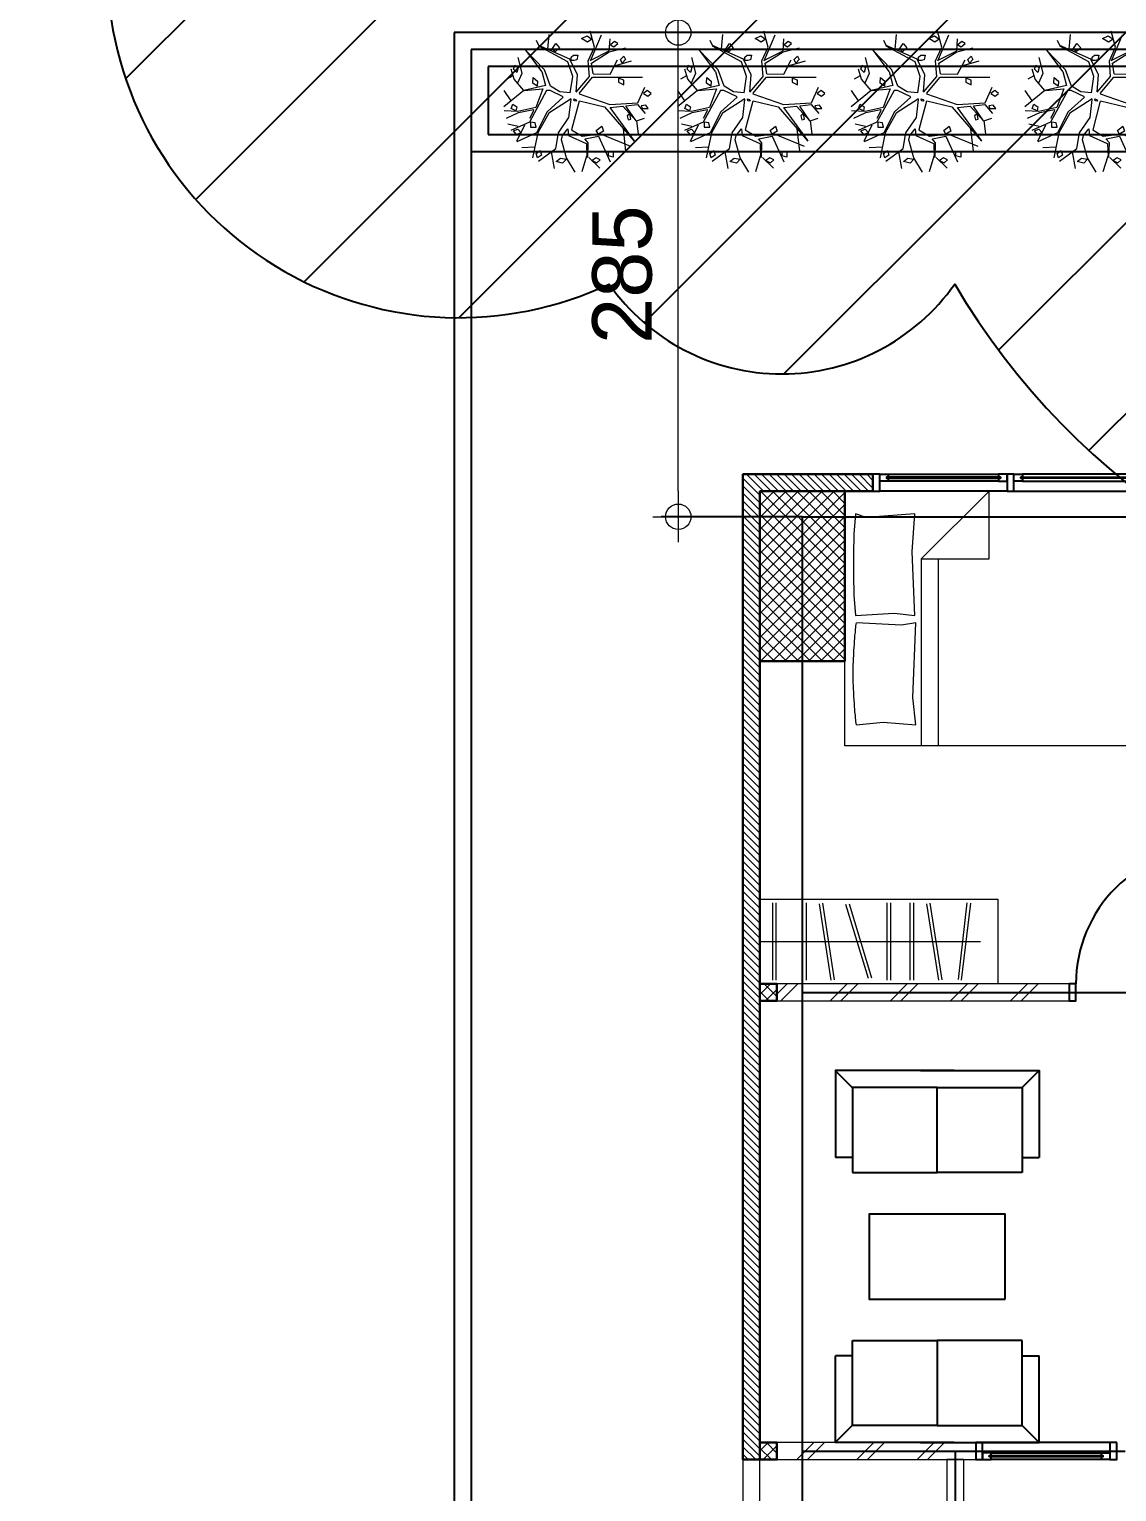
# Model space of a CAD drawing. Header units: millimetres. Extents: x -324 to 75, y -297 to 74.
# Drawn here: x -124.98 to -118.58, y 7.71 to 16.32 of the extents above; entities that cross this region are included whole.
import ezdxf

# ---------------------------------------------------------------- set-up
doc = ezdxf.new("R2010")
doc.units = ezdxf.units.MM
doc.layers.get('defpoints').update_dxf_attribs({"color": 1})
for name, color, linetype, lineweight in [('ars', 11, 'Continuous', 0), ('KOL', 1, 'Continuous', 30), ('KOLOM', 4, 'Continuous', 9), ('lan', 7, 'Continuous', 15), ('POHON', 62, 'Continuous', 5), ('tem', 5, 'Continuous', 20), ('u', 6, 'Continuous', 20)]:
    doc.layers.add(name, color=color, linetype=linetype, lineweight=lineweight)
doc.layers.add('as', color=1, linetype='Continuous', plot=False)
doc.layers.add('FURNITURE', color=68, linetype='Continuous')
doc.layers.add('Kusen', color=30, linetype='Continuous')
doc.styles.add('ATTR', font='romans.shx', dxfattribs={"width": 0.8, "height": 0.56})
doc.styles.get("Standard").update_dxf_attribs({"font": 'arial.ttf'})
doc.dimstyles.new('sk-100', dxfattribs={"dimtxt": 0.35, "dimasz": 0.15, "dimexe": 0.1, "dimexo": 0, "dimgap": 0.15, "dimtad": 1, "dimdec": 0, "dimlfac": 100, "dimzin": 0, "dimdsep": 46, "dimtxsty": 'Standard', "dimblk": 'BULAT', "dimcen": 0.09, "dimclrd": 256, "dimclre": 256, "dimclrt": 256, "dimadec": 0, "dimazin": 0, "dimtfac": 1, "dimtdec": 0, "dimtofl": 0, "dimtmove": 0, "dimatfit": 3, "dimldrblk": 'BULAT', "dimfxl": 1, "dimtolj": 1, "dimtzin": 0, "dimlwd": -1, "dimarcsym": 0})

# ---------------------------------------------------------------- blocks, each defined once
blk = doc.blocks.new('BULAT')
for p, q in [((0, -1), (0, 1)), ((-1, 0), (1, 0))]:
    blk.add_line(p, q)
blk.add_circle((0, 0), 0.5)
blk = doc.blocks.new('*D79')
at = {"layer": 'defpoints', "color": 0}
for p in [(-121.157, 16.2958), (-120.4261, 16.2958), (-120.4261, 13.4458)]:
    blk.add_point(p, dxfattribs=at)
at = {"layer": 'u', "lineweight": -2}
for p, q in [((-120.4261, 16.2958), (-121.257, 16.2958)), ((-120.4261, 13.4458), (-121.257, 13.4458))]:
    blk.add_line(p, q, dxfattribs=at)
at = {"layer": 'u'}
blk.add_line((-121.157, 13.5958), (-121.157, 16.1458), dxfattribs=at)
at = {"layer": 'u', "xscale": 0.15, "yscale": 0.15, "zscale": 0.15}
for p, rotation in [((-121.157, 16.2958), 90), ((-121.157, 13.4458), 270)]:
    blk.add_blockref('BULAT', p, dxfattribs=dict(at, rotation=rotation))
at = {"layer": 'u', "insert": (-121.4857, 14.8708), "char_height": 0.35, "attachment_point": 5, "rotation": 90}
blk.add_mtext('\\A1;285', dxfattribs=at)
blk = doc.blocks.new('k2')
at = {"layer": 'ars'}
h = blk.add_hatch(dxfattribs=at)
h.set_pattern_fill('_USER', color=256, scale=0.05, angle=45, double=1, pattern_type=0)
h.set_pattern_definition([(45, (0, -5), (-0.03535534, 0.03535534), []), (135, (0, -5), (-0.03535534, -0.03535534), [])])
h.paths.add_polyline_path([(-0.25, -0.5), (0.25, -0.5), (0.25, 0.5), (-0.25, 0.5)])
at = {"layer": 'KOL'}
blk.add_lwpolyline([(-0.25, -0.5), (0.25, -0.5), (0.25, 0.5), (-0.25, 0.5)], close=True, dxfattribs=at)
blk = doc.blocks.new('bola-3')
at = {"layer": 'POHON'}
for p, q in [((-1.198, 1.908), (-0.648, 1.503)), ((-0.799, 1.609), (-0.703, 2.138)), ((-0.045, 2.245), (-0.318, 1.803)), ((0.177, 2.226), (0.328, 1.732)), ((0.387, 1.789), (0.731, 2.125)), ((0.686, 1.115), (1.057, 1.926)), ((-1.308, 1.468), (-1.721, 1.485)), ((-1.212, 1.009), (-1.377, 1.803)), ((-0.648, 1.503), (-0.566, 1.009)), ((-0.318, 1.803), (-0.469, 1.238)), ((0.315, 1.344), (0.328, 1.767)), ((0.356, 1.785), (0.37, 1.327)), ((0.755, 1.044), (1.69, 1.432)), ((1.553, 1.591), (1.47, 0.886)), ((-1.473, 0.674), (-2.065, 0.939)), ((-1.253, 1.009), (-1.872, 1.291)), ((-1.872, 1.274), (-1.625, 0.762)), ((-0.923, 0.357), (-1.253, 1.009)), ((-0.868, 0.392), (-1.212, 1.009)), ((-0.566, 1.009), (-0.236, 0.533)), ((-0.469, 1.238), (-0.442, 1.097)), ((-0.442, 1.097), (-0.277, 0.886)), ((-0.277, 0.886), (-0.249, 1.097)), ((-0.249, 1.097), (0.301, 1.344)), ((-0.153, 0.921), (0.177, 1.115)), ((0.081, 0.022), (-0.153, 0.921)), ((0.177, 1.115), (0.755, 1.044)), ((0.37, 1.327), (0.26, 1.203)), ((0.273, 1.203), (0.686, 1.115)), ((0.879, 0.198), (1.814, 1.274)), ((1.814, 1.256), (1.057, 0.216)), ((1.883, 0.639), (1.938, 1.044)), ((-2.202, 0.551), (-1.817, 0.374)), ((-1.831, 0.815), (-2.161, 0.745)), ((-0.937, -0.313), (-1.473, 0.674)), ((-1.363, 0.339), (-1.473, 0.568)), ((-0.236, 0.533), (-0.167, -0.031)), ((1.456, 0.18), (1.869, 0.639)), ((1.869, 0.639), (1.553, 0.18)), ((1.883, 0.639), (2.13, 0.551)), ((-1.652, -0.313), (-2.285, 0.198)), ((-1.845, 0.339), (-2.271, 0.322)), ((-2.051, 0.004), (-2.271, -0.313)), ((-1.281, 0.216), (-1.845, 0.339)), ((-1.817, 0.374), (-1.35, 0.286)), ((-1.35, 0.286), (-1.363, 0.339)), ((-1.061, -0.366), (-1.281, 0.216)), ((-0.414, -0.102), (-0.923, 0.357)), ((-0.167, -0.049), (-0.868, 0.392)), ((0.081, -0.207), (1.044, 0.128)), ((0.095, 0.004), (0.879, 0.198)), ((1.044, 0.128), (1.924, 0.075)), ((1.057, 0.216), (1.456, 0.18)), ((1.553, 0.163), (1.91, 0.128)), ((1.91, 0.128), (2.158, 0.41)), ((1.924, 0.075), (2.144, -0.419)), ((-1.652, -0.313), (-1.955, -0.666)), ((-0.978, -0.472), (-1.652, -0.313)), ((-1.639, -0.313), (-1.061, -0.366)), ((-0.813, -0.454), (-1.006, -0.966)), ((-0.827, -0.313), (-0.937, -0.313)), ((-0.414, -0.119), (-0.827, -0.313)), ((-0.524, -0.278), (-0.813, -0.454)), ((-0.194, -0.243), (-0.524, -0.278)), ((-0.194, -0.243), (-0.112, -0.754)), ((-0.015, -0.26), (0.411, -0.754)), ((-0.015, -0.278), (0.026, -0.807)), ((0.081, -0.225), (0.507, -0.736)), ((-1.996, -0.772), (-2.189, -0.666)), ((-1.955, -0.666), (-2.051, -0.983)), ((-1.845, -0.56), (-1.707, -0.86)), ((-1.707, -0.86), (-1.831, -1.354)), ((-1.625, -1.618), (-1.102, -0.913)), ((-1.088, -0.913), (-0.978, -0.472)), ((-0.112, -0.754), (-0.277, -1.213)), ((0.026, -0.807), (-0.208, -1.301)), ((0.411, -0.754), (0.37, -1.248)), ((0.521, -0.842), (0.466, -1.177)), ((0.507, -0.736), (2.075, -0.736)), ((0.521, -0.842), (1.057, -0.825)), ((1.057, -0.825), (1.291, -1.283)), ((-1.006, -0.966), (-1.625, -1.6)), ((-0.277, -1.213), (-1.185, -1.706)), ((-0.208, -1.301), (-1.185, -1.724)), ((0.37, -1.248), (0.562, -1.671)), ((0.438, -1.248), (0.782, -2.059)), ((0.452, -1.265), (1.03, -1.565)), ((0.466, -1.177), (1.03, -1.53)), ((1.195, -1.089), (1.731, -1.248)), ((-1.185, -1.724), (-1.253, -1.883)), ((-0.896, -1.618), (-0.854, -2.077)), ((0.562, -1.671), (0.425, -2.182)), ((1.03, -1.53), (1.539, -1.653)), ((1.03, -1.565), (1.057, -1.936))]:
    blk.add_line(p, q, dxfattribs=at)
for points in [[(-0.435, 1.966), (-0.641, 1.913), (-0.504, 1.807), (-0.311, 1.842)], [(0.49, 1.882), (0.641, 1.953), (0.738, 1.864), (0.614, 1.794)], [(-1.226, 1.803), (-1.267, 1.662), (-1.143, 1.573), (-1.102, 1.715)], [(1.155, 1.778), (1.001, 1.734), (1.001, 1.602), (1.155, 1.624)], [(-1.735, 1.009), (-1.886, 1.062), (-1.982, 0.956), (-1.845, 0.903)], [(0.691, 1.051), (0.622, 0.941), (0.794, 0.809), (0.846, 0.963)], [(-1.441, 0.676), (-1.441, 0.831), (-1.269, 0.831), (-1.303, 0.698)], [(1.671, 0.412), (1.585, 0.478), (1.62, 0.61), (1.706, 0.588)], [(-1.9, 0.322), (-2.051, 0.251), (-1.996, 0.11), (-1.872, 0.198)], [(-0.002, 0.022), (-0.07, 0.004), (-0.084, -0.049), (-0.029, -0.031)], [(2.034, 0.163), (2.075, 0.251), (2.254, 0.251), (2.171, 0.145)], [(-1.236, -0.454), (-1.374, -0.543), (-1.36, -0.719), (-1.222, -0.613)], [(2.099, -0.225), (2.237, -0.137), (2.347, -0.225), (2.223, -0.313)], [(-1.872, -0.878), (-1.982, -0.983), (-1.941, -1.107), (-1.831, -1.036)], [(1.319, -0.706), (1.319, -0.582), (1.484, -0.494), (1.484, -0.635)], [(-0.167, -1.261), (-0.167, -1.367), (-0.098, -1.42), (0.04, -1.42), (0.012, -1.279), (-0.07, -1.261)], [(1.43, -1.175), (1.379, -1.285), (1.482, -1.396), (1.534, -1.285)], [(-0.667, -1.528), (-0.753, -1.638), (-0.65, -1.792), (-0.53, -1.66)], [(0.485, -1.924), (0.347, -1.836), (0.158, -1.947), (0.33, -2.035)], [(1.069, -1.748), (1.173, -1.682), (1.293, -1.792), (1.19, -1.858)]]:
    blk.add_lwpolyline(points, close=True, dxfattribs=at)
at = {"layer": 'POHON', "style": 'ATTR', "width": 0.8, "flags": 9}
blk.add_attdef('ESTCODE', (-0.07, 0.004), '', height=0.00000926, dxfattribs=at)
blk = doc.blocks.new('T. J1')
at = {"layer": 'Kusen'}
for p, q in [((-0.7188, 0.1), (-0.0688, 0.1)), ((0.7212, 0.1), (0.0712, 0.1)), ((-0.0188, 0), (-0.7688, 0)), ((-0.0688, 0.06), (-0.7188, 0.06)), ((0.0212, 0), (0.7712, 0)), ((0.0712, 0.06), (0.7212, 0.06))]:
    blk.add_line(p, q, dxfattribs=at)
for points in [[(-0.8088, 0), (-0.7688, 0), (-0.7688, 0.1), (-0.8088, 0.1)], [(-0.0188, 0), (0.0212, 0), (0.0212, 0.1), (-0.0188, 0.1)], [(0.8112, 0), (0.7712, 0), (0.7712, 0.1), (0.8112, 0.1)]]:
    blk.add_lwpolyline(points, close=True, dxfattribs=at)
for points in [[(-0.7188, 0.0775), (-0.7188, 0.06), (-0.7688, 0.06), (-0.7688, 0.1), (-0.7188, 0.1), (-0.7188, 0.0825), (-0.7288, 0.0825), (-0.7288, 0.0775), (-0.7188, 0.0775)], [(-0.0688, 0.0775), (-0.0688, 0.06), (-0.0188, 0.06), (-0.0188, 0.1), (-0.0688, 0.1), (-0.0688, 0.0825), (-0.0588, 0.0825), (-0.0588, 0.0775), (-0.0688, 0.0775)], [(0.0712, 0.0775), (0.0712, 0.06), (0.0212, 0.06), (0.0212, 0.1), (0.0712, 0.1), (0.0712, 0.0825), (0.0612, 0.0825), (0.0612, 0.0775), (0.0712, 0.0775)], [(0.7212, 0.0775), (0.7212, 0.06), (0.7712, 0.06), (0.7712, 0.1), (0.7212, 0.1), (0.7212, 0.0825), (0.7312, 0.0825), (0.7312, 0.0775), (0.7212, 0.0775)]]:
    blk.add_lwpolyline(points, dxfattribs=at)
at = {"layer": 'Kusen', "color": 141}
for points in [[(-0.7288, 0.0775), (-0.0588, 0.0775), (-0.0588, 0.0825), (-0.7288, 0.0825)], [(0.7312, 0.0775), (0.0612, 0.0775), (0.0612, 0.0825), (0.7312, 0.0825)]]:
    blk.add_lwpolyline(points, close=True, dxfattribs=at)
blk = doc.blocks.new('P.80')
at = {"layer": 'Kusen'}
for points in [[(-69.8094, -74.8368), (-69.7694, -74.8368), (-69.7694, -74.0368), (-69.8094, -74.0368)], [(-70.6094, -74.9368), (-70.5694, -74.9368), (-70.5694, -74.8368), (-70.6094, -74.8368)], [(-69.7694, -74.9368), (-69.7294, -74.9368), (-69.7294, -74.8368), (-69.7694, -74.8368)]]:
    blk.add_lwpolyline(points, close=True, dxfattribs=at)
blk.add_arc((-69.7694, -74.8368), 0.8, 90, 180, dxfattribs=at)
blk = doc.blocks.new('BED1')
at = {"color": 0, "linetype": 'Continuous'}
for points in [[(1.9976, 0), (1.9976, 1.4976), (0, 1.4976), (0, 0), (1.9976, 0)], [(1.5484, 1.0993), (1.1489, 1.0993), (1.1489, 1.4976), (1.5484, 1.0993)], [(1.9346, 1.3656), (1.9443, 1.2458), (1.9467, 1.1259), (1.9467, 1.0061), (1.9443, 0.8862), (1.9346, 0.7663), (1.707, 0.7809), (1.586, 0.7663), (1.6017, 1.1404), (1.586, 1.3656), (1.8717, 1.3426), (1.9346, 1.3656)], [(1.4492, 1.0993), (1.4492, 0)], [(1.5484, 1.0993), (1.5484, 0)], [(1.9298, 0.1235), (1.7724, 0.138), (1.5799, 0.1235), (1.5981, 0.2833), (1.5799, 0.7228), (1.6634, 0.7094), (1.9298, 0.7228)], [(1.9298, 0.1235), (1.931, 0.1332), (1.9322, 0.1429), (1.9334, 0.1513), (1.9346, 0.161), (1.9346, 0.1707), (1.9358, 0.1804), (1.937, 0.1889), (1.9383, 0.1985), (1.9383, 0.2082), (1.9395, 0.2179), (1.9407, 0.2264), (1.9407, 0.2361), (1.9419, 0.2458), (1.9419, 0.2542), (1.9431, 0.2639), (1.9431, 0.2736), (1.9443, 0.2833), (1.9443, 0.2918), (1.9455, 0.3015), (1.9455, 0.3111), (1.9455, 0.3208), (1.9467, 0.3293), (1.9467, 0.339), (1.9467, 0.3487), (1.9467, 0.3584), (1.9479, 0.3668), (1.9479, 0.3765), (1.9479, 0.3862), (1.9479, 0.3959), (1.9479, 0.4044), (1.9479, 0.414), (1.9479, 0.4237), (1.9479, 0.4334), (1.9479, 0.4419), (1.9479, 0.4516), (1.9479, 0.4613), (1.9479, 0.4709), (1.9479, 0.4794), (1.9467, 0.4891), (1.9467, 0.4988), (1.9467, 0.5085), (1.9467, 0.5169), (1.9455, 0.5266), (1.9455, 0.5363), (1.9455, 0.546), (1.9443, 0.5545), (1.9443, 0.5642), (1.9431, 0.5738), (1.9431, 0.5835), (1.9419, 0.592), (1.9419, 0.6017), (1.9407, 0.6114), (1.9407, 0.6199), (1.9395, 0.6295), (1.9383, 0.6392), (1.9383, 0.6489), (1.937, 0.6574), (1.9358, 0.6671), (1.9346, 0.6768), (1.9346, 0.6864), (1.9334, 0.6949), (1.9322, 0.7046), (1.931, 0.7143), (1.9298, 0.7228)]]:
    blk.add_lwpolyline(points, dxfattribs=at)
blk = doc.blocks.new('LEMARI1')
for points in [[(0.6998, 0.4988), (-0.6998, 0.4988)], [(-0.6998, 0), (0.6998, 0), (0.6998, 0.4988), (-0.6998, 0.4988), (-0.6998, 0)], [(-0.5387, 0.4758), (-0.4855, 0.023)], [(-0.4685, 0.0254), (-0.5206, 0.477)], [(-0.3002, 0.4746), (-0.3705, 0.0242)], [(-0.3523, 0.0218), (-0.2821, 0.4709)], [(-0.2034, 0.477), (-0.2034, 0.0218)], [(-0.1852, 0.0218), (-0.1852, 0.477)], [(-0.0678, 0.477), (-0.0678, 0.0218)], [(-0.0496, 0.0218), (-0.0496, 0.477)], [(0.1755, 0.4722), (0.0436, 0.0363)], [(0.0605, 0.0315), (0.1937, 0.4673)], [(0.3317, 0.4746), (0.2627, 0.0242)], [(0.2797, 0.0218), (0.3499, 0.4709)], [(0.4286, 0.477), (0.4286, 0.0218)], [(0.4467, 0.0218), (0.4467, 0.477)], [(0.6053, 0.477), (0.6053, 0.0218)], [(0.6235, 0.0218), (0.6235, 0.477)], [(0.6998, 0.2494), (-0.5993, 0.2494)]]:
    blk.add_lwpolyline(points)
blk = doc.blocks.new('tamu02')
at = {"linetype": 'Continuous'}
for points in [[(-0.5005, 1.2448), (-0.5998, 1.3453)], [(0.1005, 1.3453), (-0.5985, 1.3453), (-0.5985, 0.8339)], [(-0.0993, 1.3453), (0.5998, 1.3453), (0.5998, 0.8339)], [(0.5005, 1.2448), (0.5998, 1.3453)], [(-0.4993, 0.7444), (0, 0.7444), (0, 1.2448), (-0.4993, 1.2448), (-0.4993, 0.7444)], [(0.5005, 0.7444), (0, 0.7444), (0, 1.2448), (0.5005, 1.2448), (0.5005, 0.7444)], [(-0.4993, 0.8339), (-0.5985, 0.8339)], [(0.5005, 0.8339), (0.5998, 0.8339)], [(-0.4993, -0.2444), (0, -0.2444), (0, -0.7448), (-0.4993, -0.7448), (-0.4993, -0.2444)], [(0.5005, -0.2444), (0, -0.2444), (0, -0.7448), (0.5005, -0.7448), (0.5005, -0.2444)], [(0.1005, -0.8453), (-0.5985, -0.8453), (-0.5985, -0.3339)], [(-0.4993, -0.3339), (-0.5985, -0.3339)], [(-0.0993, -0.8453), (0.5998, -0.8453), (0.5998, -0.3339)], [(0.5005, -0.3339), (0.5998, -0.3339)], [(-0.5005, -0.7448), (-0.5998, -0.8453)], [(0.5005, -0.7448), (0.5998, -0.8453)]]:
    blk.add_lwpolyline(points, dxfattribs=at)
blk.add_lwpolyline([(0.4, 0.5), (0.4, 0), (-0.4, 0), (-0.4, 0.5), (0.4, 0.5)])
blk = doc.blocks.new('T. J2')
at = {"layer": 'Kusen'}
for p, q in [((-0.3692, 0.1), (0.2808, 0.1)), ((-0.4192, 0), (0.3308, 0)), ((0.2808, 0.06), (-0.3692, 0.06))]:
    blk.add_line(p, q, dxfattribs=at)
for points in [[(-0.4592, 0), (-0.4192, 0), (-0.4192, 0.1), (-0.4592, 0.1)], [(0.3308, 0), (0.3708, 0), (0.3708, 0.1), (0.3308, 0.1)]]:
    blk.add_lwpolyline(points, close=True, dxfattribs=at)
for points in [[(-0.3692, 0.0775), (-0.3692, 0.06), (-0.4192, 0.06), (-0.4192, 0.1), (-0.3692, 0.1), (-0.3692, 0.0825), (-0.3792, 0.0825), (-0.3792, 0.0775), (-0.3692, 0.0775)], [(0.2808, 0.0775), (0.2808, 0.06), (0.3308, 0.06), (0.3308, 0.1), (0.2808, 0.1), (0.2808, 0.0825), (0.2908, 0.0825), (0.2908, 0.0775), (0.2808, 0.0775)]]:
    blk.add_lwpolyline(points, dxfattribs=at)
at = {"layer": 'Kusen', "color": 141}
blk.add_lwpolyline([(-0.3792, 0.0775), (0.2908, 0.0775), (0.2908, 0.0825), (-0.3792, 0.0825)], close=True, dxfattribs=at)
blk = doc.blocks.new('K 10.10')
at = {"layer": 'ars'}
h = blk.add_hatch(dxfattribs=at)
h.set_pattern_fill('_USER', color=256, scale=0.05, angle=45, double=1, pattern_type=0)
h.set_pattern_definition([(45, (0, 0), (-0.035355339, 0.035355339), []), (135, (0, 0), (-0.035355339, -0.035355339), [])])
h.paths.add_polyline_path([(1560.5383, 1380.4069), (1560.6383, 1380.4069), (1560.6383, 1380.5069), (1560.5383, 1380.5069)])
at = {"layer": 'KOL'}
blk.add_lwpolyline([(1560.5383, 1380.4069), (1560.6383, 1380.4069), (1560.6383, 1380.5069), (1560.5383, 1380.5069)], close=True, dxfattribs=at)
blk = doc.blocks.new('A-2')
at = {"layer": 'ars'}
h = blk.add_hatch(dxfattribs=at)
h.set_pattern_fill('ANSI31', color=256, scale=0.25, angle=180, style=0)
h.set_pattern_definition([(135, (-37.18285, 6.66774), (0.02209709, 0.02209709), [])])
h.paths.add_polyline_path([(-36.4178, 14.4677), (-37.0828, 14.4677), (-37.1828, 14.4677), (-37.1828, 8.6677), (-37.0828, 8.6677), (-37.0828, 14.3677), (-36.4178, 14.3677)])
h = blk.add_hatch(dxfattribs=at)
h.set_pattern_fill('TEMBOK', color=256, scale=0.25)
h.set_pattern_definition([(45, (0.09994, 0.1431), (-0.1767767, 0.1767767), []), (45, (0.16244, 0.1431), (-0.1767767, 0.1767767), [])])
h.paths.add_polyline_path([(-36.9828, 11.3677), (-35.2628, 11.3677), (-35.2628, 11.4677), (-36.9828, 11.4677)])
h = blk.add_hatch(dxfattribs=at)
h.set_pattern_fill('TEMBOK', color=256, scale=0.25)
h.set_pattern_definition([(45, (-0.45006, -2.5569), (-0.1767767, 0.1767767), []), (45, (-0.38756, -2.5569), (-0.1767767, 0.1767767), [])])
h.paths.add_polyline_path([(-36.9828, 8.6677), (-35.8128, 8.6677), (-35.8128, 8.7677), (-36.9828, 8.7677)])
for p, q in [((-7.8328, 17.0677), (-38.8828, 17.0677)), ((-38.8828, 17.0677), (-38.8828, -0.2323)), ((-7.8328, 16.9677), (-38.7828, 16.9677)), ((-38.7828, 16.9677), (-38.7828, 16.3677)), ((-7.8328, 16.8677), (-38.6828, 16.8677)), ((-38.6828, 16.8677), (-38.6828, 16.4677)), ((-38.7828, 16.7677), (-38.7828, -0.1323)), ((-38.6828, 16.4677), (-7.8328, 16.4677)), ((-38.7828, 16.3677), (-7.8328, 16.3677))]:
    blk.add_line(p, q)
at = {"layer": 'as'}
for p, q in [((-36.8328, 14.2177), (37.5672, 14.2177)), ((-36.8328, 1.1177), (-36.8328, 14.2177)), ((-36.8328, 11.4177), (-30.6328, 11.4177)), ((-36.8328, 8.7177), (-34.9328, 8.7177)), ((-35.9328, 6.6177), (-35.9328, 8.7177))]:
    blk.add_line(p, q, dxfattribs=at)
at = {"layer": 'KOL'}
blk.add_lwpolyline([(-36.4178, 14.4677), (-37.0828, 14.4677), (-37.1828, 14.4677), (-37.1828, 8.6677), (-37.0828, 8.6677), (-37.0828, 14.3677), (-36.4178, 14.3677), (-36.4178, 14.4677)], dxfattribs=at)
at = {"layer": 'lan'}
for points in [[(-37.1828, 6.6677), (-37.0828, 6.6677), (-37.0828, 8.6677), (-37.1828, 8.6677)], [(-35.9828, 6.6677), (-35.8828, 6.6677), (-35.8828, 8.6677), (-35.9828, 8.6677)]]:
    blk.add_lwpolyline(points, close=True, dxfattribs=at)
at = {"layer": 'tem'}
for points in [[(-35.2628, 11.4677), (-36.9828, 11.4677), (-36.9828, 11.3677), (-35.2628, 11.3677)], [(-35.8128, 8.7677), (-36.9828, 8.7677), (-36.9828, 8.6677), (-35.8128, 8.6677)]]:
    blk.add_lwpolyline(points, close=True, dxfattribs=at)
at = {"layer": 'ars', "xscale": -1}
for name, p in [('BED1', (-34.5853, 12.8702)), ('LEMARI1', (-36.3831, 11.4677))]:
    blk.add_blockref(name, p, dxfattribs=at)
at = {"layer": 'FURNITURE', "xscale": -1, "rotation": 180}
blk.add_blockref('tamu02', (-36.0394, 10.1131), dxfattribs=at)
at = {"layer": 'KOL', "rotation": 180}
blk.add_blockref('k2', (-36.8328, 13.8677), dxfattribs=at)
at = {"layer": 'KOLOM', "extrusion": (0, 0, -1), "xscale": -1, "zscale": -1, "rotation": 180}
for p in [(-1523.5555, 1391.8746), (-1523.5555, 1389.1746)]:
    blk.add_blockref('K 10.10', p, dxfattribs=at)
at = {"layer": 'Kusen'}
for name, p in [('T. J1', (-35.609, 14.3677)), ('P.80', (35.3465, 86.3046))]:
    blk.add_blockref(name, p, dxfattribs=at)
at = {"layer": 'Kusen', "rotation": 180}
blk.add_blockref('T. J2', (-35.4421, 8.7677), dxfattribs=at)
at = {"layer": 'POHON', "linetype": 'ByBlock', "lineweight": -3, "xscale": -0.1875, "yscale": 0.1875, "zscale": 0.1875, "rotation": 180}
for p in [(-38.1624, 16.6677), (-37.1402, 16.6677), (-36.118, 16.6677), (-35.0958, 16.6677)]:
    blk.add_blockref('bola-3', p, dxfattribs=at)

msp = doc.modelspace()

# ---------------------------------------------------------------- hatches: boundary and pattern name
at = {"layer": 'defpoints'}
h = msp.add_hatch(dxfattribs=at)
h.set_pattern_fill('ANSI31', color=2, scale=0.25, style=0)
h.set_pattern_definition([(45, (-0.1246, -23.5809), (-0.561266, 0.561266), [])])
edge = h.paths.add_edge_path()
edge.add_arc((-123.1286, 17.7246), 1.8475, 111.5995, 221.5995)
edge.add_arc((-122.448, 16.6883), 2.0709, 185.2704, 295.2704)
edge.add_arc((-120.5469, 15.5278), 1.2417, 215, 325)
edge.add_arc((-115.8261, 16.991), 4.2953, 210.4289, 320.4289)
edge.add_arc((-110.4249, 15.3005), 2.3373, 206.57817, 316.57817)
edge.add_arc((-105.8513, 15.7078), 3.5109, 215, 325)
edge.add_arc((-101.5023, 14.7254), 1.7983, 215, 325)
edge.add_arc((-98.0195, 15.1534), 2.4837, 215.98715, 325.98715)
edge.add_arc((-95.2873, 14.4446), 0.9574, 225.29861, 335.29861)
edge.add_arc((-93.9931, 14.7073), 0.7871, 237.36764, 347.36764)
edge.add_arc((-92.3727, 15.7066), 1.4487, 233.9595, 343.9595)
edge.add_arc((-91.103, 16.004), 0.7084, 279.9695, 389.9695)
edge.add_arc((-90.5978, 18.0057), 1.6514, 273.76588, 383.76588)
edge.add_arc((-92.5199, 17.6775), 3.5743, 16.14186, 126.14185)
edge.add_arc((-97.02, 18.6802), 3.0448, 38.22253, 148.22253)
edge.add_arc((-102.4142, 18.3189), 3.4253, 35, 145)
edge.add_arc((-108.8465, 17.8488), 4.3681, 33.87739, 143.87739)
edge.add_arc((-117.7482, 15.9301), 7.0047, 39.90604, 149.90604)

# ---------------------------------------------------------------- linework, layer by layer
at = {"layer": 'defpoints', "color": 2}
msp.add_lwpolyline([(-123.8087, 19.4424, 0.520567), (-124.5101, 16.4981, 0.520567), (-121.564, 14.8156, 0.520567), (-119.5298, 14.8156, 0.520567), (-112.5152, 14.2548, 0.520567), (-108.7273, 13.694, 0.520567), (-102.9753, 13.694, 0.520567), (-100.0292, 13.694, 0.520567), (-95.9608, 13.7641, 0.520567), (-94.4175, 14.0445, 0.520567), (-93.2251, 14.5352, 0.520567), (-90.9804, 15.3063, 0.520567), (-90.4894, 16.3579, 0.520567), (-89.0865, 18.6712, 0.520567), (-94.628, 20.564, 0.520567), (-99.6083, 20.2836, 0.520567), (-105.22, 20.2836, 0.520567), (-112.3749, 20.4238, 0.520567)], format="xyb", close=True, dxfattribs=at)

# ---------------------------------------------------------------- block references
msp.add_blockref('A-2', (-83.5933, -0.772))

# ---------------------------------------------------------------- dimensions: what is measured, and where the dimension line sits
at = {"layer": 'u'}
dim = msp.add_linear_dim(base=(-121.157, 16.2958), p1=(-120.4261, 13.4458), p2=(-120.4261, 16.2958), angle=90, dimstyle='sk-100', dxfattribs=at)
dim.commit()
dim.dimension.update_dxf_attribs({"geometry": '*D79', "text_midpoint": (-121.4857, 14.8708)})

doc.saveas('drawing.dxf')
